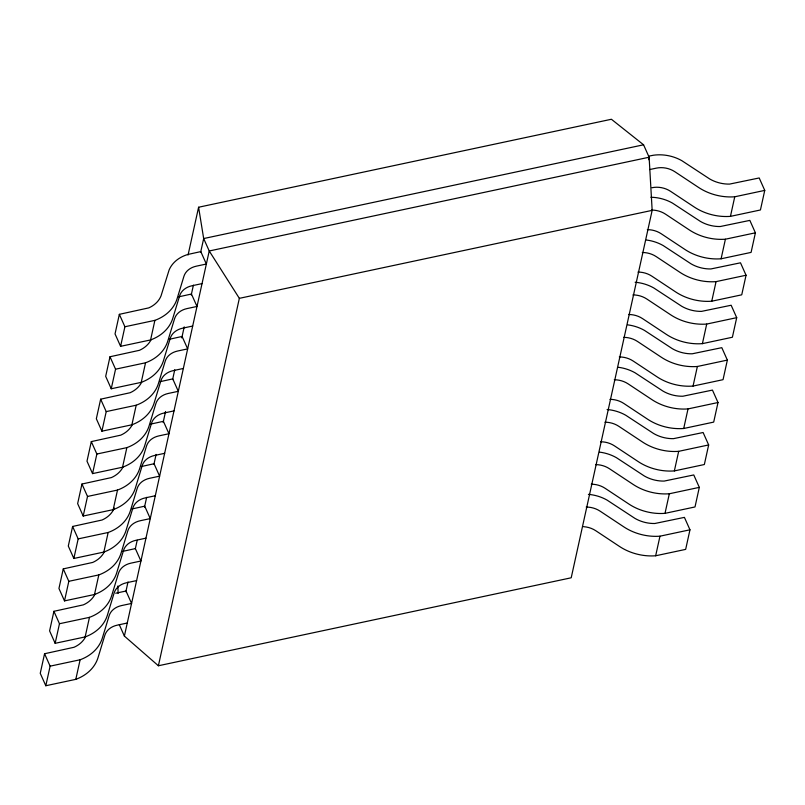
<?xml version="1.0" encoding="UTF-8"?>
<svg xmlns="http://www.w3.org/2000/svg" width="805" height="805" viewBox="0 0 805 805"><rect width="100%" height="100%" fill="white"/><g stroke="black" fill="none" stroke-linecap="round" stroke-linejoin="round"><path stroke-width="1.21" d="M85.561 636.825A30.489 23.888 12.4 0 1 74.02 647.28L44.567 653.74L40.25 673.322L45.805 685.739L75.801 679.35A46.64 36.547 12.4 0 0 98.049 657.574L104.811 635.356A20.085 15.738 12.4 0 1 117.258 625.153L127.26 623.02M94.91 594.392A30.489 23.888 12.4 0 1 83.368 604.857L53.915 611.307L49.598 630.889L55.153 643.316L85.149 636.926A46.64 36.547 12.4 0 0 107.397 615.141L114.159 592.933A20.085 15.738 12.4 0 1 126.606 582.729L136.608 580.596M104.258 551.968A30.489 23.888 12.4 0 1 92.716 562.433L63.263 568.883L58.946 588.465L64.501 600.892L94.497 594.503A46.64 36.547 12.4 0 0 116.745 572.717L123.507 550.509A20.085 15.738 12.4 0 1 135.954 540.296L145.957 538.173M114.29 508.036A30.489 23.888 12.4 0 1 102.064 520.01L72.611 526.46L68.294 546.042L73.849 558.469L103.845 552.069A46.64 36.547 12.4 0 0 126.093 530.294L132.855 508.076A20.085 15.738 12.4 0 1 145.303 497.872L155.305 495.739M122.954 467.121A30.489 23.888 12.4 0 1 111.412 477.576L81.959 484.036L77.642 503.618L83.197 516.035L113.193 509.646A46.64 36.547 12.4 0 0 135.441 487.87L142.193 465.652A20.085 15.738 12.4 0 1 154.651 455.449L164.653 453.316M132.302 424.688A30.489 23.888 12.4 0 1 120.76 435.153L91.307 441.603L86.99 461.185L92.545 473.612L122.541 467.222A46.64 36.547 12.4 0 0 144.789 445.437L151.541 423.229A20.085 15.738 12.4 0 1 163.999 413.025L174.001 410.892M141.65 382.264A30.489 23.888 12.4 0 1 130.108 392.729L100.655 399.179L96.338 418.761L101.893 431.188L131.889 424.799A46.64 36.547 12.4 0 0 154.137 403.013L160.889 380.805A20.085 15.738 12.4 0 1 173.347 370.592L183.349 368.469M150.998 339.841A30.489 23.888 12.4 0 1 139.456 350.306L109.993 356.756L105.686 376.338L111.241 388.765L141.237 382.365A46.64 36.547 12.4 0 0 163.485 360.59L170.237 338.372A20.085 15.738 12.4 0 1 182.695 328.168L192.697 326.035M120.589 346.331L124.906 326.75L154.892 320.36A46.64 36.547 12.4 0 0 177.15 298.575L183.902 276.367A20.085 15.738 12.4 0 1 196.36 266.163L206.352 264.03L200.797 251.603L188.078 254.41A36.235 28.396 12.4 0 0 169.12 269.947L161.03 295.908A30.489 23.888 12.4 0 1 148.804 307.872L119.341 314.332L115.035 333.914L120.589 346.331L150.585 339.941A46.64 36.547 12.4 0 0 172.834 318.156L179.585 295.948A20.085 15.738 12.4 0 1 192.043 285.745L202.035 283.612M45.805 685.739L50.121 666.158L44.567 653.74M55.153 643.316L59.469 623.734L53.915 611.307M64.501 600.892L68.817 581.311L63.263 568.883M73.849 558.469L78.166 538.887L72.611 526.46M83.197 516.035L87.514 496.454L81.959 484.036M92.545 473.612L96.862 454.03L91.307 441.603M101.893 431.188L106.21 411.607L100.655 399.179M111.241 388.765L115.558 369.183L109.993 356.756M75.801 679.35L80.118 659.768A46.64 36.547 12.4 0 0 102.366 637.993L109.118 615.775A20.085 15.738 12.4 0 1 121.575 605.571L131.577 603.438L126.013 591.021L115.709 593.215M85.149 636.926L89.466 617.344A46.64 36.547 12.4 0 0 111.714 595.559L118.466 573.351A20.085 15.738 12.4 0 1 130.923 563.148L140.915 561.015L135.361 548.587L122.642 551.395M94.497 594.503L98.814 574.921A46.64 36.547 12.4 0 0 121.062 553.136L127.814 530.928A20.085 15.738 12.4 0 1 140.271 520.724L150.263 518.591L144.709 506.164L131.99 508.961M103.845 552.069L108.162 532.487A46.64 36.547 12.4 0 0 130.41 510.712L137.162 488.504A20.085 15.738 12.4 0 1 149.619 478.291L159.611 476.158L154.057 463.74L141.338 466.538M113.193 509.646L117.51 490.064A46.64 36.547 12.4 0 0 139.758 468.289L146.51 446.071A20.085 15.738 12.4 0 1 158.967 435.867L168.959 433.734L163.405 421.317L150.686 424.114M122.541 467.222L126.858 447.64A46.64 36.547 12.4 0 0 149.106 425.855L155.858 403.647A20.085 15.738 12.4 0 1 168.315 393.444L178.308 391.311L172.753 378.883L160.034 381.691M131.889 424.799L136.196 405.217A46.64 36.547 12.4 0 0 158.454 383.432L165.206 361.224A20.085 15.738 12.4 0 1 177.664 351.01L187.656 348.887L182.101 336.46L169.382 339.257M141.237 382.365L145.544 362.783A46.64 36.547 12.4 0 0 167.802 341.008L174.554 318.79A20.085 15.738 12.4 0 1 187.012 308.587L197.004 306.453L191.449 294.036L178.73 296.834M150.585 339.941L154.892 320.36M188.068 255.004L198.594 207.237L611.408 119.261L643.567 144.799L649.122 157.227L652.161 210.367L571.208 577.789L158.394 665.765L124.383 636.081L119.331 624.781M125.852 591.766L128.015 581.955M135.31 548.839L137.202 540.256M144.498 507.14L146.661 497.329M153.956 464.213L156.11 454.402M163.143 422.514L165.568 411.476M172.602 379.588L174.755 369.777M181.789 337.899L184.214 326.86M191.238 294.972L193.401 285.161M200.697 252.046L203.675 238.552L198.594 207.237M124.383 636.081L209.23 250.979L203.675 238.552L643.567 144.799M158.394 665.765L239.347 298.343L209.23 250.979L649.122 157.227L648.588 159.682M583.524 526.681A20.085 15.738 12.4 0 1 595.77 530.726L619.488 546.444A46.64 36.547 12.4 0 0 655.662 555.772L659.979 536.19L689.966 529.801L684.411 517.374L654.817 523.502A30.489 23.888 12.4 0 1 634.934 518.38L607.051 500.086A36.235 28.396 12.4 0 0 588.395 494.371M591.252 484.208A20.085 15.738 12.4 0 1 605.119 488.303L628.836 504.011A46.64 36.547 12.4 0 0 665.011 513.349L669.327 493.767L699.314 487.367L693.759 474.95L664.165 481.078A30.489 23.888 12.4 0 1 644.282 475.956L616.399 457.663A36.235 28.396 12.4 0 0 599.695 452.148M600.6 441.784A20.085 15.738 12.4 0 1 614.467 445.869L638.184 461.587A46.64 36.547 12.4 0 0 674.359 470.915L678.675 451.333L708.662 444.944L703.107 432.516L673.513 438.655A30.489 23.888 12.4 0 1 653.63 433.523L625.747 415.239A36.235 28.396 12.4 0 0 607.091 409.514M609.948 399.361A20.085 15.738 12.4 0 1 623.815 403.446L647.532 419.164A46.64 36.547 12.4 0 0 683.707 428.491L688.023 408.91L718.01 402.52L712.455 390.093L682.861 396.231A30.489 23.888 12.4 0 1 662.978 391.099L635.095 372.806A36.235 28.396 12.4 0 0 618.391 367.301M619.297 356.937A20.085 15.738 12.4 0 1 633.163 361.022L656.88 376.74A46.64 36.547 12.4 0 0 693.055 386.068L697.371 366.486L727.358 360.097L721.803 347.669L692.209 353.798A30.489 23.888 12.4 0 1 672.326 348.676L644.443 330.382A36.235 28.396 12.4 0 0 627.739 324.868M628.645 314.503A20.085 15.738 12.4 0 1 642.511 318.589L666.228 334.306A46.64 36.547 12.4 0 0 702.403 343.644L706.71 324.063L736.706 317.663L731.151 305.246L701.547 311.374A30.489 23.888 12.4 0 1 681.674 306.242L653.791 287.959A36.235 28.396 12.4 0 0 635.125 282.243M637.993 272.08A20.085 15.738 12.4 0 1 651.859 276.165L675.576 291.883A46.64 36.547 12.4 0 0 711.751 301.211L716.058 281.629L746.054 275.24L740.499 262.812L710.896 268.95A30.489 23.888 12.4 0 1 691.022 263.819L663.139 245.525A36.235 28.396 12.4 0 0 646.435 240.021M647.331 229.656A20.085 15.738 12.4 0 1 661.207 233.742L684.924 249.459A46.64 36.547 12.4 0 0 721.099 258.787L725.406 239.206L755.402 232.816L749.847 220.389L720.244 226.527A30.489 23.888 12.4 0 1 700.37 221.395L672.487 203.102A36.235 28.396 12.4 0 0 650.883 197.245M651.929 187.736A20.085 15.738 12.4 0 1 670.555 191.318L694.272 207.036A46.64 36.547 12.4 0 0 730.447 216.364L734.754 196.782L764.75 190.393L759.196 177.965L729.592 184.093A30.489 23.888 12.4 0 1 709.718 178.972L681.835 160.678A36.235 28.396 12.4 0 0 653.479 155.224L648.709 156.15M689.966 529.801L685.659 549.382L655.662 555.772M699.314 487.367L695.007 506.949L665.011 513.349M708.662 444.944L704.345 464.525L674.359 470.915M718.01 402.52L713.693 422.102L683.707 428.491M727.358 360.097L723.041 379.678L693.055 386.068M736.706 317.663L732.389 337.245L702.403 343.644M746.054 275.24L741.737 294.821L711.751 301.211M755.402 232.816L751.085 252.398L721.099 258.787M764.75 190.393L760.433 209.974L730.447 216.364M649.585 169.573L656.246 168.154A20.085 15.738 12.4 0 1 674.872 171.737L698.589 187.454A46.64 36.547 12.4 0 0 734.754 196.782M239.347 298.343L652.161 210.367M115.558 369.183L145.544 362.783M106.21 411.607L136.196 405.217M96.862 454.03L126.858 447.64M87.514 496.454L117.51 490.064M78.166 538.887L108.162 532.487M68.817 581.311L98.814 574.921M59.469 623.734L89.466 617.344M50.121 666.158L80.118 659.768M119.341 314.332L124.906 326.75M117.912 585.96L118.094 593.496M706.71 324.063A46.64 36.547 12.4 0 1 670.545 314.725L646.828 299.017A20.085 15.738 12.4 0 0 632.951 294.922M697.371 366.486A46.64 36.547 12.4 0 1 661.197 357.158L637.48 341.441A20.085 15.738 12.4 0 0 623.603 337.355M716.058 281.629A46.64 36.547 12.4 0 1 679.893 272.301L656.176 256.584A20.085 15.738 12.4 0 0 642.299 252.498M688.023 408.91A46.64 36.547 12.4 0 1 651.849 399.582L628.131 383.864A20.085 15.738 12.4 0 0 614.255 379.779M678.675 451.333A46.64 36.547 12.4 0 1 642.501 442.005L618.783 426.288A20.085 15.738 12.4 0 0 604.907 422.202M659.979 536.19A46.64 36.547 12.4 0 1 623.805 526.862L600.087 511.145A20.085 15.738 12.4 0 0 586.211 507.059M669.327 493.767A46.64 36.547 12.4 0 1 633.153 484.429L609.435 468.721A20.085 15.738 12.4 0 0 595.559 464.626M725.406 239.206A46.64 36.547 12.4 0 1 689.241 229.878L665.524 214.16A20.085 15.738 12.4 0 0 651.648 210.075"/></g></svg>
